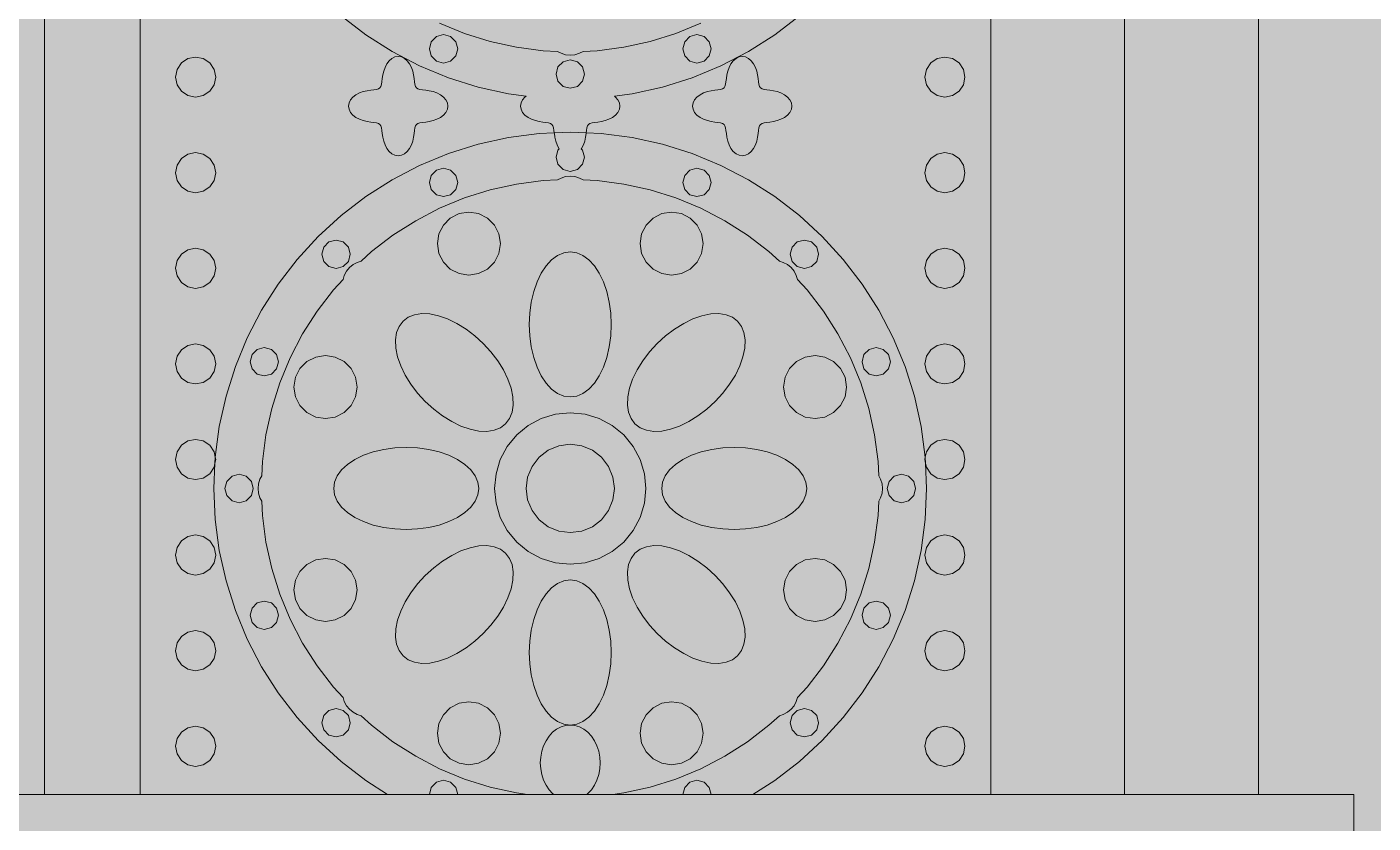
# Model space of a CAD drawing. Header units: millimetres. Extents: x -2412 to 16214, y -1176 to 12015.
# Drawn here: x 2925 to 4000, y 4450 to 5086 of the extents above; entities that cross this region are included whole.
import ezdxf

# ---------------------------------------------------------------- set-up
doc = ezdxf.new("R2010")
doc.units = ezdxf.units.MM
for name, color, linetype, lineweight, true_color in [('00_WHITE_BACKGROUND', 7, 'Continuous', 18, 0xffffff), ('03_FRAMES_DOORS', 7, 'Continuous', 18, 0x000000), ('06_ORNAMENT', 7, 'Continuous', 18, 0x000000), ('07_RAILINGS', 7, 'Continuous', 18, 0x000000)]:
    doc.layers.add(name, color=color, linetype=linetype, lineweight=lineweight, true_color=true_color)

msp = doc.modelspace()

# ---------------------------------------------------------------- linework, layer by layer
at = {"layer": '00_WHITE_BACKGROUND', "lineweight": 18, "true_color": 0xffffff}
msp.add_solid([(-2412.2137, -1175.5725), (16213.7405, -1175.5725), (-2412.2137, 12015.2672), (16213.7405, 12015.2672)], dxfattribs=at)
at = {"layer": '03_FRAMES_DOORS', "color": 7, "lineweight": 18, "true_color": 0x000000}
for points in [[(3801.5267, 4473.2824), (3908.3969, 4473.2824), (3908.3969, 5374.0458), (3904.9771, 5405.4809), (3895.0534, 5435.6794), (3879.0687, 5464.6565), (3857.5267, 5492.3969), (3830.855, 5518.916), (3799.5573, 5544.229), (3764.0763, 5568.3511), (3724.9008, 5591.2672), (3682.4885, 5613.0076), (3637.313, 5633.5573), (3589.8321, 5652.9313), (3540.5344, 5671.145), (3489.8779, 5688.1985), (3438.3359, 5704.1069), (3386.3664, 5718.8702), (3334.4427, 5732.5038), (3283.0382, 5744.9924), (3232.626, 5756.3664), (3183.6641, 5766.6412), (3136.626, 5775.8015), (3096.7481, 5782.9924)], [(3801.5267, 4473.2824), (3801.5267, 5282.4427), (3798.5038, 5312.7634), (3789.7099, 5341.8779), (3775.5725, 5369.8168), (3756.4885, 5396.5649), (3732.8855, 5422.1374), (3705.1756, 5446.5496), (3673.771, 5469.8015), (3639.084, 5491.9084), (3601.542, 5512.8702), (3561.542, 5532.687), (3519.5267, 5551.374), (3475.8779, 5568.9313), (3431.0382, 5585.374), (3385.4046, 5600.7176), (3339.3893, 5614.9466), (3293.4351, 5628.0916), (3247.9389, 5640.1374), (3203.2977, 5651.1145), (3159.9542, 5661.0076), (3118.3206, 5669.8473), (3078.7939, 5677.6183), (3069.0687, 5679.3893)], [(3015.2672, 4473.2824), (3015.2672, 5557.2519), (2938.9313, 5557.2519), (2938.9313, 4473.2824)], [(3801.5267, 4473.2824), (3694.6565, 4473.2824), (3694.6565, 5206.1069), (3692.0305, 5233.0534), (3684.3817, 5258.9466), (3672.0611, 5283.771), (3655.4504, 5307.542), (3643.0687, 5321.2519)], [(2505.5115, 4473.2824), (2561.3282, 4473.2824), (2582.1985, 4473.2824), (2608.6412, 4473.2824), (2629.5115, 4473.2824), (2685.3282, 4473.2824), (2707.9542, 4473.2824), (2741.2672, 4473.2824), (2938.9313, 4473.2824)], [(2938.9313, 4473.2824), (3015.2672, 4473.2824)], [(3015.2672, 4473.2824), (3212.9313, 4473.2824), (3246.2443, 4473.2824), (3268.8702, 4473.2824), (3324.687, 4473.2824), (3345.5573, 4473.2824), (3372, 4473.2824), (3392.8702, 4473.2824), (3448.687, 4473.2824)]]:
    msp.add_lwpolyline(points, dxfattribs=at)
at = {"layer": '06_ORNAMENT', "color": 7, "lineweight": 18, "true_color": 0x000000}
for points in [[(3175.8015, 5094.916), (3195.5115, 5079.8015), (3216.458, 5066.458), (3238.4733, 5054.9924), (3261.4198, 5045.4809), (3285.0992, 5038.0153), (3309.3435, 5032.6412), (3323.4962, 5030.7786), (3322.5802, 5030.1069), (3320.687, 5027.9084), (3319.4962, 5025.4809), (3319.084, 5022.9008), (3319.4962, 5020.3206), (3320.687, 5017.8931), (3322.5802, 5015.6947), (3325.0382, 5013.8626), (3327.8779, 5012.4122), (3330.9008, 5011.3588), (3333.9389, 5010.6412), (3336.7786, 5010.1985), (3339.2977, 5009.8779), (3341.3893, 5009.5573), (3343.0229, 5009.084), (3344.1832, 5008.3053), (3344.9618, 5007.145), (3345.4351, 5005.5115), (3345.7557, 5003.4198), (3345.9847, 5001.6489)], [(3254.4427, 5089.2366), (3274.3511, 5080.9924), (3294.8855, 5074.5191), (3315.9084, 5069.8626), (3337.2672, 5067.0534), (3348.5496, 5066.5496), (3351.3893, 5065.0687), (3355.0382, 5063.9542), (3358.7786, 5063.5878), (3362.5191, 5063.9542), (3366.1679, 5065.0687), (3369.0076, 5066.5496), (3380.2901, 5067.0534), (3401.6489, 5069.8626), (3422.6718, 5074.5191), (3443.2061, 5080.9924), (3463.1145, 5089.2366)], [(3371.5725, 5001.6489), (3371.8015, 5003.4198), (3372.1221, 5005.5115), (3372.5954, 5007.145), (3373.374, 5008.3053), (3374.5344, 5009.084), (3376.1679, 5009.5573), (3378.2595, 5009.8779), (3380.7786, 5010.1985), (3383.6183, 5010.6412), (3386.6565, 5011.3588), (3389.6794, 5012.4122), (3392.5191, 5013.8626), (3394.9771, 5015.6947), (3396.8702, 5017.8931), (3398.0611, 5020.3206), (3398.4733, 5022.9008), (3398.0611, 5025.4809), (3396.8702, 5027.9084), (3394.9771, 5030.1069), (3394.0611, 5030.7786), (3408.2137, 5032.6412), (3432.458, 5038.0153), (3456.1374, 5045.4809), (3479.084, 5054.9924), (3501.1145, 5066.458), (3522.0458, 5079.8015), (3541.7557, 5094.916)], [(3345.9847, 5001.6489), (3333.9695, 5001.1298), (3309.3435, 4997.8931), (3285.0992, 4992.5191), (3261.4198, 4985.0534), (3238.4733, 4975.542), (3216.458, 4964.0763), (3195.5115, 4950.7328), (3175.8015, 4935.6183), (3157.4962, 4918.8397), (3140.7176, 4900.5344), (3125.6031, 4880.8244), (3112.2595, 4859.8779), (3100.7939, 4837.8626), (3091.2824, 4814.916), (3083.8168, 4791.2366), (3078.4427, 4766.9924), (3075.2214, 4742.4885)], [(3371.5725, 5001.6489), (3358.7786, 5002.2137), (3345.9847, 5001.6489)], [(3345.9847, 5001.6489), (3346.0763, 5000.9008), (3346.5191, 4998.0611), (3347.2366, 4995.0229), (3348.2901, 4992), (3349.7405, 4989.1603), (3350.0153, 4988.7786), (3348.9618, 4987.7252), (3347.4504, 4982.0611), (3348.9618, 4976.3969), (3353.1145, 4972.2443), (3358.7786, 4970.7176), (3364.4427, 4972.2443), (3368.5954, 4976.3969), (3370.1221, 4982.0611), (3368.5954, 4987.7252), (3367.542, 4988.7786), (3367.8168, 4989.1603), (3369.2672, 4992), (3370.3206, 4995.0229), (3371.0382, 4998.0611), (3371.4809, 5000.9008), (3371.5725, 5001.6489)], [(3642.3359, 4742.4885), (3639.1145, 4766.9924), (3633.7405, 4791.2366), (3626.2748, 4814.916), (3616.7634, 4837.8626), (3605.2977, 4859.8779), (3591.9542, 4880.8244), (3576.8397, 4900.5344), (3560.0611, 4918.8397), (3541.7557, 4935.6183), (3522.0458, 4950.7328), (3501.1145, 4964.0763), (3479.084, 4975.542), (3456.1374, 4985.0534), (3432.458, 4992.5191), (3408.2137, 4997.8931), (3383.5878, 5001.1298), (3371.5725, 5001.6489)], [(3392.8702, 4473.2824), (3401.6489, 4474.4427), (3422.6718, 4479.0992), (3443.2061, 4485.5725), (3463.1145, 4493.8168), (3482.2137, 4503.7557), (3500.3817, 4515.3282), (3517.4656, 4528.4427), (3525.7863, 4536.0763), (3528.855, 4537.0229), (3532.2137, 4538.8244), (3535.1298, 4541.2061), (3537.5115, 4544.1221), (3539.313, 4547.4809), (3540.2595, 4550.5496), (3547.8931, 4558.8702), (3561.0076, 4575.9542), (3572.5802, 4594.1221), (3582.5191, 4613.2214), (3590.7634, 4633.1298), (3597.2366, 4653.6641), (3601.8931, 4674.687), (3604.7023, 4696.0458), (3605.2061, 4707.3282), (3606.687, 4710.1679), (3607.8015, 4713.8168), (3608.1679, 4717.5573), (3607.8015, 4721.2977), (3606.687, 4724.9466), (3605.2061, 4727.7863), (3604.7023, 4739.0687), (3601.8931, 4760.4275), (3597.2366, 4781.4504), (3590.7634, 4801.9847), (3582.5191, 4821.8931), (3572.5802, 4840.9924), (3561.0076, 4859.1603), (3547.8931, 4876.2443), (3540.2595, 4884.5649), (3539.313, 4887.6336), (3537.5115, 4890.9924), (3535.1298, 4893.9084), (3532.2137, 4896.2901), (3528.855, 4898.0916), (3525.7863, 4899.0382), (3517.4656, 4906.6718), (3500.3817, 4919.7863), (3482.2137, 4931.3588), (3463.1145, 4941.2977), (3443.2061, 4949.542), (3422.6718, 4956.0153), (3401.6489, 4960.6718), (3380.2901, 4963.4809), (3369.0076, 4963.9847), (3366.1679, 4965.4656), (3362.5191, 4966.5802), (3358.7786, 4966.9466), (3355.0382, 4966.5802), (3351.3893, 4965.4656), (3348.5496, 4963.9847), (3337.2672, 4963.4809), (3315.9084, 4960.6718), (3294.8855, 4956.0153), (3274.3511, 4949.542), (3254.4427, 4941.2977), (3235.3435, 4931.3588), (3217.1756, 4919.7863), (3200.0916, 4906.6718), (3191.771, 4899.0382), (3188.7023, 4898.0916), (3185.3435, 4896.2901), (3182.4275, 4893.9084), (3180.0458, 4890.9924), (3178.2443, 4887.6336), (3177.2977, 4884.5649), (3169.6641, 4876.2443), (3156.5496, 4859.1603), (3144.9771, 4840.9924), (3135.0382, 4821.8931), (3126.7939, 4801.9847), (3120.3206, 4781.4504), (3115.6641, 4760.4275), (3112.855, 4739.0687), (3112.3511, 4727.7863), (3110.8702, 4724.9466), (3109.7557, 4721.2977), (3109.3893, 4717.5573), (3109.7557, 4713.8168), (3110.8702, 4710.1679), (3112.3511, 4707.3282), (3112.855, 4696.0458), (3115.6641, 4674.687), (3120.3206, 4653.6641), (3126.7939, 4633.1298), (3135.0382, 4613.2214), (3144.9771, 4594.1221), (3156.5496, 4575.9542), (3169.6641, 4558.8702), (3177.2977, 4550.5496), (3178.2443, 4547.4809), (3180.0458, 4544.1221), (3182.4275, 4541.2061), (3185.3435, 4538.8244), (3188.7023, 4537.0229), (3191.771, 4536.0763), (3200.0916, 4528.4427), (3217.1756, 4515.3282), (3235.3435, 4503.7557), (3254.4427, 4493.8168), (3274.3511, 4485.5725), (3294.8855, 4479.0992), (3315.9084, 4474.4427), (3324.687, 4473.2824)], [(3075.2214, 4742.4885), (3074.3511, 4746.855), (3070.8702, 4752.0458), (3065.6794, 4755.5267), (3059.542, 4756.7481), (3053.4046, 4755.5267), (3048.2137, 4752.0458), (3044.7328, 4746.855), (3043.5115, 4740.7176), (3044.7328, 4734.5802), (3048.2137, 4729.374), (3053.4046, 4725.9084), (3059.542, 4724.687), (3065.6794, 4725.9084), (3070.8702, 4729.374), (3074.3511, 4734.5802), (3075.0076, 4737.8931)], [(3642.5496, 4737.8931), (3643.2061, 4734.5802), (3646.687, 4729.374), (3651.8779, 4725.9084), (3658.0153, 4724.687), (3664.1527, 4725.9084), (3669.3435, 4729.374), (3672.8244, 4734.5802), (3674.0458, 4740.7176), (3672.8244, 4746.855), (3669.3435, 4752.0458), (3664.1527, 4755.5267), (3658.0153, 4756.7481), (3651.8779, 4755.5267), (3646.687, 4752.0458), (3643.2061, 4746.855), (3642.3359, 4742.4885)], [(3075.2214, 4742.4885), (3075.2061, 4742.3664), (3075.0076, 4737.8931)], [(3075.0076, 4737.8931), (3075.5725, 4740.7176), (3075.2214, 4742.4885)], [(3642.3359, 4742.4885), (3641.9847, 4740.7176), (3642.5496, 4737.8931)], [(3642.5496, 4737.8931), (3642.3511, 4742.3664), (3642.3359, 4742.4885)], [(3075.0076, 4737.8931), (3074.1221, 4717.5573), (3075.2061, 4692.7481), (3078.4427, 4668.1221), (3083.8168, 4643.8779), (3091.2824, 4620.1985), (3100.7939, 4597.2519), (3112.2595, 4575.2214), (3125.6031, 4554.2901), (3140.7176, 4534.5802), (3157.4962, 4516.2748), (3175.8015, 4499.4962), (3195.5115, 4484.3817), (3212.9313, 4473.2824)], [(3504.626, 4473.2824), (3522.0458, 4484.3817), (3541.7557, 4499.4962), (3560.0611, 4516.2748), (3576.8397, 4534.5802), (3591.9542, 4554.2901), (3605.2977, 4575.2214), (3616.7634, 4597.2519), (3626.2748, 4620.1985), (3633.7405, 4643.8779), (3639.1145, 4668.1221), (3642.3511, 4692.7481), (3643.4351, 4717.5573), (3642.5496, 4737.8931)], [(3358.7786, 4528.626), (3355.0382, 4528.2595), (3351.3893, 4527.145), (3347.9084, 4525.3282), (3344.7176, 4522.855), (3341.8626, 4519.771), (3339.4198, 4516.1679), (3337.4504, 4512.1221), (3336.0153, 4507.7405), (3335.145, 4503.1298), (3334.855, 4498.3969), (3335.145, 4493.6641), (3336.0153, 4489.0534), (3337.4504, 4484.6718), (3339.4198, 4480.626), (3341.8626, 4477.0229), (3344.7176, 4473.9389), (3345.5573, 4473.2824)], [(3372, 4473.2824), (3372.8397, 4473.9389), (3375.6947, 4477.0229), (3378.1374, 4480.626), (3380.1069, 4484.6718), (3381.542, 4489.0534), (3382.4122, 4493.6641), (3382.7176, 4498.3969), (3382.4122, 4503.1298), (3381.542, 4507.7405), (3380.1069, 4512.1221), (3378.1374, 4516.1679), (3375.6947, 4519.771), (3372.8397, 4522.855), (3369.6489, 4525.3282), (3366.1679, 4527.145), (3362.5191, 4528.2595), (3358.7786, 4528.626)], [(3268.8702, 4473.2824), (3267.374, 4478.855), (3263.2214, 4483.0076), (3257.5573, 4484.5191), (3251.8931, 4483.0076), (3247.7405, 4478.855), (3246.2443, 4473.2824)], [(3471.313, 4473.2824), (3504.626, 4473.2824)], [(3504.626, 4473.2824), (3694.6565, 4473.2824)], [(3984.7328, 4473.2824), (3984.7328, 3679.3893)]]:
    msp.add_lwpolyline(points, dxfattribs=at)
for points in [[(3246.229, 5068.6107), (3247.7405, 5062.9466), (3251.8931, 5058.7939), (3257.5573, 5057.2672), (3263.2214, 5058.7939), (3267.374, 5062.9466), (3268.9008, 5068.6107), (3267.374, 5074.2748), (3263.2214, 5078.4275), (3257.5573, 5079.9389), (3251.8931, 5078.4275), (3247.7405, 5074.2748)], [(3448.6565, 5068.6107), (3450.1832, 5062.9466), (3454.3359, 5058.7939), (3460, 5057.2672), (3465.6641, 5058.7939), (3469.8168, 5062.9466), (3471.3282, 5068.6107), (3469.8168, 5074.2748), (3465.6641, 5078.4275), (3460, 5079.9389), (3454.3359, 5078.4275), (3450.1832, 5074.2748)], [(3043.5115, 5046.0611), (3044.7328, 5039.9237), (3048.2137, 5034.7176), (3053.4046, 5031.2519), (3059.542, 5030.0305), (3065.6794, 5031.2519), (3070.8702, 5034.7176), (3074.3511, 5039.9237), (3075.5725, 5046.0611), (3074.3511, 5052.1985), (3070.8702, 5057.3893), (3065.6794, 5060.8702), (3059.542, 5062.0916), (3053.4046, 5060.8702), (3048.2137, 5057.3893), (3044.7328, 5052.1985)], [(3181.6794, 5022.9008), (3182.0916, 5020.3206), (3183.2824, 5017.8931), (3185.1756, 5015.6947), (3187.6336, 5013.8626), (3190.4733, 5012.4122), (3193.4962, 5011.3588), (3196.5344, 5010.6412), (3199.374, 5010.1985), (3201.8931, 5009.8779), (3203.9847, 5009.5573), (3205.6183, 5009.084), (3206.7786, 5008.3053), (3207.5573, 5007.145), (3208.0305, 5005.5115), (3208.3511, 5003.4198), (3208.6718, 5000.9008), (3209.1145, 4998.0611), (3209.8321, 4995.0229), (3210.8855, 4992), (3212.3359, 4989.1603), (3214.1679, 4986.7023), (3216.3664, 4984.8092), (3218.7939, 4983.6183), (3221.374, 4983.2061), (3223.9542, 4983.6183), (3226.3817, 4984.8092), (3228.5802, 4986.7023), (3230.4122, 4989.1603), (3231.8626, 4992), (3232.916, 4995.0229), (3233.6336, 4998.0611), (3234.0763, 5000.9008), (3234.3969, 5003.4198), (3234.7176, 5005.5115), (3235.1908, 5007.145), (3235.9695, 5008.3053), (3237.1298, 5009.084), (3238.7634, 5009.5573), (3240.855, 5009.8779), (3243.374, 5010.1985), (3246.2137, 5010.6412), (3249.2519, 5011.3588), (3252.2748, 5012.4122), (3255.1145, 5013.8626), (3257.5725, 5015.6947), (3259.4656, 5017.8931), (3260.6565, 5020.3206), (3261.0687, 5022.9008), (3260.6565, 5025.4809), (3259.4656, 5027.9084), (3257.5725, 5030.1069), (3255.1145, 5031.9389), (3252.2748, 5033.3893), (3249.2519, 5034.4427), (3246.2137, 5035.1603), (3243.374, 5035.6031), (3240.855, 5035.9237), (3238.7634, 5036.2443), (3237.1298, 5036.7176), (3235.9695, 5037.4962), (3235.1908, 5038.6565), (3234.7176, 5040.2901), (3234.3969, 5042.3817), (3234.0763, 5044.9008), (3233.6336, 5047.7405), (3232.916, 5050.7786), (3231.8626, 5053.8015), (3230.4122, 5056.6412), (3228.5802, 5059.0992), (3226.3817, 5060.9924), (3223.9542, 5062.1832), (3221.374, 5062.5954), (3218.7939, 5062.1832), (3216.3664, 5060.9924), (3214.1679, 5059.0992), (3212.3359, 5056.6412), (3210.8855, 5053.8015), (3209.8321, 5050.7786), (3209.1145, 5047.7405), (3208.6718, 5044.9008), (3208.3511, 5042.3817), (3208.0305, 5040.2901), (3207.5573, 5038.6565), (3206.7786, 5037.4962), (3205.6183, 5036.7176), (3203.9847, 5036.2443), (3201.8931, 5035.9237), (3199.374, 5035.6031), (3196.5344, 5035.1603), (3193.4962, 5034.4427), (3190.4733, 5033.3893), (3187.6336, 5031.9389), (3185.1756, 5030.1069), (3183.2824, 5027.9084), (3182.0916, 5025.4809)], [(3347.4504, 5048.4733), (3348.9618, 5042.8092), (3353.1145, 5038.6565), (3358.7786, 5037.1298), (3364.4427, 5038.6565), (3368.5954, 5042.8092), (3370.1221, 5048.4733), (3368.5954, 5054.1374), (3364.4427, 5058.2901), (3358.7786, 5059.8015), (3353.1145, 5058.2901), (3348.9618, 5054.1374)], [(3456.4885, 5022.9008), (3456.9008, 5020.3206), (3458.0916, 5017.8931), (3459.9847, 5015.6947), (3462.4427, 5013.8626), (3465.2824, 5012.4122), (3468.3053, 5011.3588), (3471.3435, 5010.6412), (3474.1832, 5010.1985), (3476.7023, 5009.8779), (3478.7939, 5009.5573), (3480.4275, 5009.084), (3481.5878, 5008.3053), (3482.3664, 5007.145), (3482.8397, 5005.5115), (3483.1603, 5003.4198), (3483.4809, 5000.9008), (3483.9237, 4998.0611), (3484.6412, 4995.0229), (3485.6947, 4992), (3487.145, 4989.1603), (3488.9771, 4986.7023), (3491.1756, 4984.8092), (3493.6031, 4983.6183), (3496.1832, 4983.2061), (3498.7634, 4983.6183), (3501.1908, 4984.8092), (3503.3893, 4986.7023), (3505.2214, 4989.1603), (3506.6718, 4992), (3507.7252, 4995.0229), (3508.4427, 4998.0611), (3508.8855, 5000.9008), (3509.2061, 5003.4198), (3509.5267, 5005.5115), (3510, 5007.145), (3510.7786, 5008.3053), (3511.9389, 5009.084), (3513.5725, 5009.5573), (3515.6641, 5009.8779), (3518.1832, 5010.1985), (3521.0229, 5010.6412), (3524.0611, 5011.3588), (3527.084, 5012.4122), (3529.9237, 5013.8626), (3532.3817, 5015.6947), (3534.2748, 5017.8931), (3535.4656, 5020.3206), (3535.8779, 5022.9008), (3535.4656, 5025.4809), (3534.2748, 5027.9084), (3532.3817, 5030.1069), (3529.9237, 5031.9389), (3527.084, 5033.3893), (3524.0611, 5034.4427), (3521.0229, 5035.1603), (3518.1832, 5035.6031), (3515.6641, 5035.9237), (3513.5725, 5036.2443), (3511.9389, 5036.7176), (3510.7786, 5037.4962), (3510, 5038.6565), (3509.5267, 5040.2901), (3509.2061, 5042.3817), (3508.8855, 5044.9008), (3508.4427, 5047.7405), (3507.7252, 5050.7786), (3506.6718, 5053.8015), (3505.2214, 5056.6412), (3503.3893, 5059.0992), (3501.1908, 5060.9924), (3498.7634, 5062.1832), (3496.1832, 5062.5954), (3493.6031, 5062.1832), (3491.1756, 5060.9924), (3488.9771, 5059.0992), (3487.145, 5056.6412), (3485.6947, 5053.8015), (3484.6412, 5050.7786), (3483.9237, 5047.7405), (3483.4809, 5044.9008), (3483.1603, 5042.3817), (3482.8397, 5040.2901), (3482.3664, 5038.6565), (3481.5878, 5037.4962), (3480.4275, 5036.7176), (3478.7939, 5036.2443), (3476.7023, 5035.9237), (3474.1832, 5035.6031), (3471.3435, 5035.1603), (3468.3053, 5034.4427), (3465.2824, 5033.3893), (3462.4427, 5031.9389), (3459.9847, 5030.1069), (3458.0916, 5027.9084), (3456.9008, 5025.4809)], [(3641.9847, 5046.0611), (3643.2061, 5039.9237), (3646.687, 5034.7176), (3651.8779, 5031.2519), (3658.0153, 5030.0305), (3664.1527, 5031.2519), (3669.3435, 5034.7176), (3672.8244, 5039.9237), (3674.0458, 5046.0611), (3672.8244, 5052.1985), (3669.3435, 5057.3893), (3664.1527, 5060.8702), (3658.0153, 5062.0916), (3651.8779, 5060.8702), (3646.687, 5057.3893), (3643.2061, 5052.1985)], [(3043.5115, 4969.7252), (3044.7328, 4963.5878), (3048.2137, 4958.3817), (3053.4046, 4954.916), (3059.542, 4953.6947), (3065.6794, 4954.916), (3070.8702, 4958.3817), (3074.3511, 4963.5878), (3075.5725, 4969.7252), (3074.3511, 4975.8626), (3070.8702, 4981.0534), (3065.6794, 4984.5344), (3059.542, 4985.7557), (3053.4046, 4984.5344), (3048.2137, 4981.0534), (3044.7328, 4975.8626)], [(3641.9847, 4969.7252), (3643.2061, 4963.5878), (3646.687, 4958.3817), (3651.8779, 4954.916), (3658.0153, 4953.6947), (3664.1527, 4954.916), (3669.3435, 4958.3817), (3672.8244, 4963.5878), (3674.0458, 4969.7252), (3672.8244, 4975.8626), (3669.3435, 4981.0534), (3664.1527, 4984.5344), (3658.0153, 4985.7557), (3651.8779, 4984.5344), (3646.687, 4981.0534), (3643.2061, 4975.8626)], [(3246.229, 4961.9237), (3247.7405, 4956.2595), (3251.8931, 4952.1069), (3257.5573, 4950.5954), (3263.2214, 4952.1069), (3267.374, 4956.2595), (3268.9008, 4961.9237), (3267.374, 4967.5878), (3263.2214, 4971.7405), (3257.5573, 4973.2672), (3251.8931, 4971.7405), (3247.7405, 4967.5878)], [(3448.6565, 4961.9237), (3450.1832, 4956.2595), (3454.3359, 4952.1069), (3460, 4950.5954), (3465.6641, 4952.1069), (3469.8168, 4956.2595), (3471.3282, 4961.9237), (3469.8168, 4967.5878), (3465.6641, 4971.7405), (3460, 4973.2672), (3454.3359, 4971.7405), (3450.1832, 4967.5878)], [(3252.6107, 4913.0534), (3253.8473, 4905.2672), (3257.4198, 4898.2443), (3262.9924, 4892.6718), (3270.0153, 4889.0992), (3277.8015, 4887.8626), (3285.5878, 4889.0992), (3292.6107, 4892.6718), (3298.1832, 4898.2443), (3301.7557, 4905.2672), (3302.9924, 4913.0534), (3301.7557, 4920.8397), (3298.1832, 4927.8626), (3292.6107, 4933.4351), (3285.5878, 4937.0076), (3277.8015, 4938.2443), (3270.0153, 4937.0076), (3262.9924, 4933.4351), (3257.4198, 4927.8626), (3253.8473, 4920.8397)], [(3414.5649, 4913.0534), (3415.8015, 4905.2672), (3419.374, 4898.2443), (3424.9466, 4892.6718), (3431.9695, 4889.0992), (3439.7557, 4887.8626), (3447.542, 4889.0992), (3454.5649, 4892.6718), (3460.1374, 4898.2443), (3463.7099, 4905.2672), (3464.9466, 4913.0534), (3463.7099, 4920.8397), (3460.1374, 4927.8626), (3454.5649, 4933.4351), (3447.542, 4937.0076), (3439.7557, 4938.2443), (3431.9695, 4937.0076), (3424.9466, 4933.4351), (3419.374, 4927.8626), (3415.8015, 4920.8397)], [(3160.4122, 4904.5954), (3161.9237, 4898.916), (3166.0763, 4894.7786), (3171.7405, 4893.2519), (3177.4198, 4894.7786), (3181.5573, 4898.916), (3183.084, 4904.5954), (3181.5573, 4910.2595), (3177.4198, 4914.4122), (3171.7405, 4915.9237), (3166.0763, 4914.4122), (3161.9237, 4910.2595)], [(3534.4733, 4904.5954), (3536, 4898.916), (3540.1374, 4894.7786), (3545.8168, 4893.2519), (3551.4809, 4894.7786), (3555.6336, 4898.916), (3557.145, 4904.5954), (3555.6336, 4910.2595), (3551.4809, 4914.4122), (3545.8168, 4915.9237), (3540.1374, 4914.4122), (3536, 4910.2595)], [(3043.5115, 4893.3893), (3044.7328, 4887.2519), (3048.2137, 4882.0458), (3053.4046, 4878.5802), (3059.542, 4877.3588), (3065.6794, 4878.5802), (3070.8702, 4882.0458), (3074.3511, 4887.2519), (3075.5725, 4893.3893), (3074.3511, 4899.5267), (3070.8702, 4904.7176), (3065.6794, 4908.1985), (3059.542, 4909.4198), (3053.4046, 4908.1985), (3048.2137, 4904.7176), (3044.7328, 4899.5267)], [(3326.0305, 4848.5496), (3326.4275, 4839.4809), (3327.6336, 4830.6412), (3329.6031, 4822.2443), (3332.2901, 4814.4885), (3335.6183, 4807.5878), (3339.5267, 4801.6794), (3343.9084, 4796.9313), (3348.6565, 4793.4504), (3353.6489, 4791.3282), (3358.7786, 4790.6107), (3363.9084, 4791.3282), (3368.9008, 4793.4504), (3373.6489, 4796.9313), (3378.0305, 4801.6794), (3381.9389, 4807.5878), (3385.2672, 4814.4885), (3387.9542, 4822.2443), (3389.9237, 4830.6412), (3391.1298, 4839.4809), (3391.5267, 4848.5496), (3391.1298, 4857.6183), (3389.9237, 4866.458), (3387.9542, 4874.855), (3385.2672, 4882.6107), (3381.9389, 4889.5115), (3378.0305, 4895.4198), (3373.6489, 4900.1679), (3368.9008, 4903.6489), (3363.9084, 4905.771), (3358.7786, 4906.4885), (3353.6489, 4905.771), (3348.6565, 4903.6489), (3343.9084, 4900.1679), (3339.5267, 4895.4198), (3335.6183, 4889.5115), (3332.2901, 4882.6107), (3329.6031, 4874.855), (3327.6336, 4866.458), (3326.4275, 4857.6183)], [(3641.9847, 4893.3893), (3643.2061, 4887.2519), (3646.687, 4882.0458), (3651.8779, 4878.5802), (3658.0153, 4877.3588), (3664.1527, 4878.5802), (3669.3435, 4882.0458), (3672.8244, 4887.2519), (3674.0458, 4893.3893), (3672.8244, 4899.5267), (3669.3435, 4904.7176), (3664.1527, 4908.1985), (3658.0153, 4909.4198), (3651.8779, 4908.1985), (3646.687, 4904.7176), (3643.2061, 4899.5267)], [(3219.1298, 4836.1679), (3219.4046, 4829.7099), (3220.8092, 4822.7786), (3223.3435, 4815.5267), (3226.916, 4808.1527), (3231.4656, 4800.8244), (3236.8702, 4793.7252), (3242.9924, 4787.0229), (3249.6947, 4780.9008), (3256.7939, 4775.4962), (3264.1221, 4770.9466), (3271.4962, 4767.374), (3278.7481, 4764.8397), (3285.6794, 4763.4198), (3292.1374, 4763.1603), (3297.9542, 4764.0611), (3302.9924, 4766.0916), (3307.1145, 4769.2214), (3310.2443, 4773.3435), (3312.2748, 4778.3817), (3313.1756, 4784.1985), (3312.916, 4790.6565), (3311.4962, 4797.5878), (3308.9618, 4804.8397), (3305.3893, 4812.2137), (3300.8397, 4819.542), (3295.4351, 4826.6412), (3289.313, 4833.3435), (3282.6107, 4839.4656), (3275.5115, 4844.8702), (3268.1832, 4849.4198), (3260.8092, 4852.9924), (3253.5573, 4855.5267), (3246.626, 4856.9313), (3240.1679, 4857.2061), (3234.3511, 4856.3053), (3229.313, 4854.2748), (3225.1908, 4851.145), (3222.0611, 4847.0229), (3220.0305, 4841.9847)], [(3404.3817, 4784.1985), (3405.2824, 4778.3817), (3407.313, 4773.3435), (3410.4427, 4769.2214), (3414.5649, 4766.0916), (3419.6031, 4764.0611), (3425.4198, 4763.1603), (3431.8779, 4763.4198), (3438.8092, 4764.8397), (3446.0611, 4767.374), (3453.4351, 4770.9466), (3460.7634, 4775.4962), (3467.8626, 4780.9008), (3474.5649, 4787.0229), (3480.687, 4793.7252), (3486.0916, 4800.8244), (3490.6412, 4808.1527), (3494.2137, 4815.5267), (3496.7481, 4822.7786), (3498.1527, 4829.7099), (3498.4275, 4836.1679), (3497.5267, 4841.9847), (3495.4962, 4847.0229), (3492.3664, 4851.145), (3488.2443, 4854.2748), (3483.2061, 4856.3053), (3477.3893, 4857.2061), (3470.9313, 4856.9313), (3464, 4855.5267), (3456.7481, 4852.9924), (3449.374, 4849.4198), (3442.0458, 4844.8702), (3434.9466, 4839.4656), (3428.2443, 4833.3435), (3422.1221, 4826.6412), (3416.7176, 4819.542), (3412.1679, 4812.2137), (3408.5954, 4804.8397), (3406.0611, 4797.5878), (3404.6412, 4790.6565)], [(3043.5115, 4817.0534), (3044.7328, 4810.916), (3048.2137, 4805.7099), (3053.4046, 4802.2443), (3059.542, 4801.0229), (3065.6794, 4802.2443), (3070.8702, 4805.7099), (3074.3511, 4810.916), (3075.5725, 4817.0534), (3074.3511, 4823.1908), (3070.8702, 4828.3817), (3065.6794, 4831.8626), (3059.542, 4833.084), (3053.4046, 4831.8626), (3048.2137, 4828.3817), (3044.7328, 4823.1908)], [(3103.0687, 4818.7786), (3104.5954, 4813.1145), (3108.7481, 4808.9618), (3114.4122, 4807.4351), (3120.0763, 4808.9618), (3124.229, 4813.1145), (3125.7405, 4818.7786), (3124.229, 4824.4427), (3120.0763, 4828.5954), (3114.4122, 4830.1069), (3108.7481, 4828.5954), (3104.5954, 4824.4427)], [(3591.8168, 4818.7786), (3593.3282, 4813.1145), (3597.4809, 4808.9618), (3603.145, 4807.4351), (3608.8092, 4808.9618), (3612.9618, 4813.1145), (3614.4885, 4818.7786), (3612.9618, 4824.4427), (3608.8092, 4828.5954), (3603.145, 4830.1069), (3597.4809, 4828.5954), (3593.3282, 4824.4427)], [(3641.9847, 4817.0534), (3643.2061, 4810.916), (3646.687, 4805.7099), (3651.8779, 4802.2443), (3658.0153, 4801.0229), (3664.1527, 4802.2443), (3669.3435, 4805.7099), (3672.8244, 4810.916), (3674.0458, 4817.0534), (3672.8244, 4823.1908), (3669.3435, 4828.3817), (3664.1527, 4831.8626), (3658.0153, 4833.084), (3651.8779, 4831.8626), (3646.687, 4828.3817), (3643.2061, 4823.1908)], [(3138.0916, 4798.5344), (3139.3282, 4790.7481), (3142.9008, 4783.7252), (3148.4733, 4778.1527), (3155.4962, 4774.5802), (3163.2824, 4773.3435), (3171.0687, 4774.5802), (3178.0916, 4778.1527), (3183.6641, 4783.7252), (3187.2366, 4790.7481), (3188.4733, 4798.5344), (3187.2366, 4806.3206), (3183.6641, 4813.3435), (3178.0916, 4818.916), (3171.0687, 4822.4885), (3163.2824, 4823.7252), (3155.4962, 4822.4885), (3148.4733, 4818.916), (3142.9008, 4813.3435), (3139.3282, 4806.3206)], [(3529.084, 4798.5344), (3530.3206, 4790.7481), (3533.8931, 4783.7252), (3539.4656, 4778.1527), (3546.4885, 4774.5802), (3554.2748, 4773.3435), (3562.0611, 4774.5802), (3569.084, 4778.1527), (3574.6565, 4783.7252), (3578.229, 4790.7481), (3579.4656, 4798.5344), (3578.229, 4806.3206), (3574.6565, 4813.3435), (3569.084, 4818.916), (3562.0611, 4822.4885), (3554.2748, 4823.7252), (3546.4885, 4822.4885), (3539.4656, 4818.916), (3533.8931, 4813.3435), (3530.3206, 4806.3206)], [(3298.3206, 4717.5573), (3299.4809, 4705.7557), (3302.916, 4694.4275), (3308.5038, 4683.9695), (3316.0305, 4674.8092), (3325.1908, 4667.2824), (3335.6489, 4661.6947), (3346.9771, 4658.2595), (3358.7786, 4657.0992), (3370.5802, 4658.2595), (3381.9084, 4661.6947), (3392.3664, 4667.2824), (3401.5267, 4674.8092), (3409.0534, 4683.9695), (3414.6412, 4694.4275), (3418.0763, 4705.7557), (3419.2366, 4717.5573), (3418.0763, 4729.3588), (3414.6412, 4740.687), (3409.0534, 4751.145), (3401.5267, 4760.3053), (3392.3664, 4767.8321), (3381.9084, 4773.4198), (3370.5802, 4776.855), (3358.7786, 4778.0153), (3346.9771, 4776.855), (3335.6489, 4773.4198), (3325.1908, 4767.8321), (3316.0305, 4760.3053), (3308.5038, 4751.145), (3302.916, 4740.687), (3299.4809, 4729.3588)], [(3323.5115, 4717.5573), (3324.7176, 4708.4275), (3328.229, 4699.9237), (3333.8473, 4692.626), (3341.145, 4687.0076), (3349.6489, 4683.4962), (3358.7786, 4682.2901), (3367.9084, 4683.4962), (3376.4122, 4687.0076), (3383.7099, 4692.626), (3389.3282, 4699.9237), (3392.8397, 4708.4275), (3394.0458, 4717.5573), (3392.8397, 4726.687), (3389.3282, 4735.1908), (3383.7099, 4742.4885), (3376.4122, 4748.1069), (3367.9084, 4751.6183), (3358.7786, 4752.8244), (3349.6489, 4751.6183), (3341.145, 4748.1069), (3333.8473, 4742.4885), (3328.229, 4735.1908), (3324.7176, 4726.687)], [(3169.8473, 4717.5573), (3170.5649, 4712.4275), (3172.687, 4707.4351), (3176.1679, 4702.687), (3180.916, 4698.3053), (3186.8244, 4694.3969), (3193.7252, 4691.0687), (3201.4809, 4688.3817), (3209.8779, 4686.4122), (3218.7176, 4685.2061), (3227.7863, 4684.8092), (3236.855, 4685.2061), (3245.6947, 4686.4122), (3254.0916, 4688.3817), (3261.8473, 4691.0687), (3268.7481, 4694.3969), (3274.6565, 4698.3053), (3279.4046, 4702.687), (3282.8855, 4707.4351), (3285.0076, 4712.4275), (3285.7252, 4717.5573), (3285.0076, 4722.687), (3282.8855, 4727.6794), (3279.4046, 4732.4275), (3274.6565, 4736.8092), (3268.7481, 4740.7176), (3261.8473, 4744.0458), (3254.0916, 4746.7328), (3245.6947, 4748.7023), (3236.855, 4749.9084), (3227.7863, 4750.3053), (3218.7176, 4749.9084), (3209.8779, 4748.7023), (3201.4809, 4746.7328), (3193.7252, 4744.0458), (3186.8244, 4740.7176), (3180.916, 4736.8092), (3176.1679, 4732.4275), (3172.687, 4727.6794), (3170.5649, 4722.687)], [(3431.8321, 4717.5573), (3432.5496, 4712.4275), (3434.6718, 4707.4351), (3438.1527, 4702.687), (3442.9008, 4698.3053), (3448.8092, 4694.3969), (3455.7099, 4691.0687), (3463.4656, 4688.3817), (3471.8626, 4686.4122), (3480.7023, 4685.2061), (3489.771, 4684.8092), (3498.8397, 4685.2061), (3507.6794, 4686.4122), (3516.0763, 4688.3817), (3523.8321, 4691.0687), (3530.7328, 4694.3969), (3536.6412, 4698.3053), (3541.3893, 4702.687), (3544.8702, 4707.4351), (3546.9924, 4712.4275), (3547.7099, 4717.5573), (3546.9924, 4722.687), (3544.8702, 4727.6794), (3541.3893, 4732.4275), (3536.6412, 4736.8092), (3530.7328, 4740.7176), (3523.8321, 4744.0458), (3516.0763, 4746.7328), (3507.6794, 4748.7023), (3498.8397, 4749.9084), (3489.771, 4750.3053), (3480.7023, 4749.9084), (3471.8626, 4748.7023), (3463.4656, 4746.7328), (3455.7099, 4744.0458), (3448.8092, 4740.7176), (3442.9008, 4736.8092), (3438.1527, 4732.4275), (3434.6718, 4727.6794), (3432.5496, 4722.687)], [(3082.9466, 4717.5573), (3084.458, 4711.8931), (3088.6107, 4707.7405), (3094.2748, 4706.2137), (3099.9389, 4707.7405), (3104.0916, 4711.8931), (3105.6183, 4717.5573), (3104.0916, 4723.2214), (3099.9389, 4727.374), (3094.2748, 4728.8855), (3088.6107, 4727.374), (3084.458, 4723.2214)], [(3611.9389, 4717.5573), (3613.4656, 4711.8931), (3617.6183, 4707.7405), (3623.2824, 4706.2137), (3628.9466, 4707.7405), (3633.0992, 4711.8931), (3634.626, 4717.5573), (3633.0992, 4723.2214), (3628.9466, 4727.374), (3623.2824, 4728.8855), (3617.6183, 4727.374), (3613.4656, 4723.2214)], [(3043.5115, 4664.3817), (3044.7328, 4658.2443), (3048.2137, 4653.0382), (3053.4046, 4649.5725), (3059.542, 4648.3511), (3065.6794, 4649.5725), (3070.8702, 4653.0382), (3074.3511, 4658.2443), (3075.5725, 4664.3817), (3074.3511, 4670.5191), (3070.8702, 4675.7099), (3065.6794, 4679.1908), (3059.542, 4680.4122), (3053.4046, 4679.1908), (3048.2137, 4675.7099), (3044.7328, 4670.5191)], [(3641.9847, 4664.3817), (3643.2061, 4658.2443), (3646.687, 4653.0382), (3651.8779, 4649.5725), (3658.0153, 4648.3511), (3664.1527, 4649.5725), (3669.3435, 4653.0382), (3672.8244, 4658.2443), (3674.0458, 4664.3817), (3672.8244, 4670.5191), (3669.3435, 4675.7099), (3664.1527, 4679.1908), (3658.0153, 4680.4122), (3651.8779, 4679.1908), (3646.687, 4675.7099), (3643.2061, 4670.5191)], [(3219.1298, 4598.9466), (3220.0305, 4593.1298), (3222.0611, 4588.0916), (3225.1908, 4583.9695), (3229.313, 4580.8397), (3234.3511, 4578.8092), (3240.1679, 4577.9084), (3246.626, 4578.1832), (3253.5573, 4579.5878), (3260.8092, 4582.1221), (3268.1832, 4585.6947), (3275.5115, 4590.2443), (3282.6107, 4595.6489), (3289.313, 4601.771), (3295.4351, 4608.4733), (3300.8397, 4615.5725), (3305.3893, 4622.9008), (3308.9618, 4630.2748), (3311.4962, 4637.5267), (3312.916, 4644.458), (3313.1756, 4650.916), (3312.2748, 4656.7328), (3310.2443, 4661.771), (3307.1145, 4665.8931), (3302.9924, 4669.0229), (3297.9542, 4671.0534), (3292.1374, 4671.9542), (3285.6794, 4671.6947), (3278.7481, 4670.2748), (3271.4962, 4667.7405), (3264.1221, 4664.1679), (3256.7939, 4659.6183), (3249.6947, 4654.2137), (3242.9924, 4648.0916), (3236.8702, 4641.3893), (3231.4656, 4634.2901), (3226.916, 4626.9618), (3223.3435, 4619.5878), (3220.8092, 4612.3359), (3219.4046, 4605.4046)], [(3404.3817, 4650.916), (3404.6412, 4644.458), (3406.0611, 4637.5267), (3408.5954, 4630.2748), (3412.1679, 4622.9008), (3416.7176, 4615.5725), (3422.1221, 4608.4733), (3428.2443, 4601.771), (3434.9466, 4595.6489), (3442.0458, 4590.2443), (3449.374, 4585.6947), (3456.7481, 4582.1221), (3464, 4579.5878), (3470.9313, 4578.1832), (3477.3893, 4577.9084), (3483.2061, 4578.8092), (3488.2443, 4580.8397), (3492.3664, 4583.9695), (3495.4962, 4588.0916), (3497.5267, 4593.1298), (3498.4275, 4598.9466), (3498.1527, 4605.4046), (3496.7481, 4612.3359), (3494.2137, 4619.5878), (3490.6412, 4626.9618), (3486.0916, 4634.2901), (3480.687, 4641.3893), (3474.5649, 4648.0916), (3467.8626, 4654.2137), (3460.7634, 4659.6183), (3453.4351, 4664.1679), (3446.0611, 4667.7405), (3438.8092, 4670.2748), (3431.8779, 4671.6947), (3425.4198, 4671.9542), (3419.6031, 4671.0534), (3414.5649, 4669.0229), (3410.4427, 4665.8931), (3407.313, 4661.771), (3405.2824, 4656.7328)], [(3138.0916, 4636.5802), (3139.3282, 4628.7939), (3142.9008, 4621.771), (3148.4733, 4616.1985), (3155.4962, 4612.626), (3163.2824, 4611.3893), (3171.0687, 4612.626), (3178.0916, 4616.1985), (3183.6641, 4621.771), (3187.2366, 4628.7939), (3188.4733, 4636.5802), (3187.2366, 4644.3664), (3183.6641, 4651.3893), (3178.0916, 4656.9618), (3171.0687, 4660.5344), (3163.2824, 4661.771), (3155.4962, 4660.5344), (3148.4733, 4656.9618), (3142.9008, 4651.3893), (3139.3282, 4644.3664)], [(3529.084, 4636.5802), (3530.3206, 4628.7939), (3533.8931, 4621.771), (3539.4656, 4616.1985), (3546.4885, 4612.626), (3554.2748, 4611.3893), (3562.0611, 4612.626), (3569.084, 4616.1985), (3574.6565, 4621.771), (3578.229, 4628.7939), (3579.4656, 4636.5802), (3578.229, 4644.3664), (3574.6565, 4651.3893), (3569.084, 4656.9618), (3562.0611, 4660.5344), (3554.2748, 4661.771), (3546.4885, 4660.5344), (3539.4656, 4656.9618), (3533.8931, 4651.3893), (3530.3206, 4644.3664)], [(3358.7786, 4528.626), (3363.9084, 4529.3435), (3368.9008, 4531.4656), (3373.6489, 4534.9466), (3378.0305, 4539.6947), (3381.9389, 4545.6031), (3385.2672, 4552.5038), (3387.9542, 4560.2595), (3389.9237, 4568.6565), (3391.1298, 4577.4962), (3391.5267, 4586.5649), (3391.1298, 4595.6336), (3389.9237, 4604.4733), (3387.9542, 4612.8702), (3385.2672, 4620.626), (3381.9389, 4627.5267), (3378.0305, 4633.4351), (3373.6489, 4638.1832), (3368.9008, 4641.6641), (3363.9084, 4643.7863), (3358.7786, 4644.5038), (3353.6489, 4643.7863), (3348.6565, 4641.6641), (3343.9084, 4638.1832), (3339.5267, 4633.4351), (3335.6183, 4627.5267), (3332.2901, 4620.626), (3329.6031, 4612.8702), (3327.6336, 4604.4733), (3326.4275, 4595.6336), (3326.0305, 4586.5649), (3326.4275, 4577.4962), (3327.6336, 4568.6565), (3329.6031, 4560.2595), (3332.2901, 4552.5038), (3335.6183, 4545.6031), (3339.5267, 4539.6947), (3343.9084, 4534.9466), (3348.6565, 4531.4656), (3353.6489, 4529.3435)], [(3103.0687, 4616.3359), (3104.5954, 4610.6718), (3108.7481, 4606.5191), (3114.4122, 4605.0076), (3120.0763, 4606.5191), (3124.229, 4610.6718), (3125.7405, 4616.3359), (3124.229, 4622), (3120.0763, 4626.1527), (3114.4122, 4627.6794), (3108.7481, 4626.1527), (3104.5954, 4622)], [(3591.8168, 4616.3359), (3593.3282, 4610.6718), (3597.4809, 4606.5191), (3603.145, 4605.0076), (3608.8092, 4606.5191), (3612.9618, 4610.6718), (3614.4885, 4616.3359), (3612.9618, 4622), (3608.8092, 4626.1527), (3603.145, 4627.6794), (3597.4809, 4626.1527), (3593.3282, 4622)], [(3043.5115, 4588.0458), (3044.7328, 4581.9084), (3048.2137, 4576.7023), (3053.4046, 4573.2366), (3059.542, 4572.0153), (3065.6794, 4573.2366), (3070.8702, 4576.7023), (3074.3511, 4581.9084), (3075.5725, 4588.0458), (3074.3511, 4594.1832), (3070.8702, 4599.374), (3065.6794, 4602.855), (3059.542, 4604.0763), (3053.4046, 4602.855), (3048.2137, 4599.374), (3044.7328, 4594.1832)], [(3641.9847, 4588.0458), (3643.2061, 4581.9084), (3646.687, 4576.7023), (3651.8779, 4573.2366), (3658.0153, 4572.0153), (3664.1527, 4573.2366), (3669.3435, 4576.7023), (3672.8244, 4581.9084), (3674.0458, 4588.0458), (3672.8244, 4594.1832), (3669.3435, 4599.374), (3664.1527, 4602.855), (3658.0153, 4604.0763), (3651.8779, 4602.855), (3646.687, 4599.374), (3643.2061, 4594.1832)], [(3160.4122, 4530.5191), (3161.9237, 4524.855), (3166.0763, 4520.7023), (3171.7405, 4519.1908), (3177.4198, 4520.7023), (3181.5573, 4524.855), (3183.084, 4530.5191), (3181.5573, 4536.1985), (3177.4198, 4540.3359), (3171.7405, 4541.8626), (3166.0763, 4540.3359), (3161.9237, 4536.1985)], [(3252.6107, 4522.0611), (3253.8473, 4514.2748), (3257.4198, 4507.2519), (3262.9924, 4501.6794), (3270.0153, 4498.1069), (3277.8015, 4496.8702), (3285.5878, 4498.1069), (3292.6107, 4501.6794), (3298.1832, 4507.2519), (3301.7557, 4514.2748), (3302.9924, 4522.0611), (3301.7557, 4529.8473), (3298.1832, 4536.8702), (3292.6107, 4542.4427), (3285.5878, 4546.0153), (3277.8015, 4547.2519), (3270.0153, 4546.0153), (3262.9924, 4542.4427), (3257.4198, 4536.8702), (3253.8473, 4529.8473)], [(3414.5649, 4522.0611), (3415.8015, 4514.2748), (3419.374, 4507.2519), (3424.9466, 4501.6794), (3431.9695, 4498.1069), (3439.7557, 4496.8702), (3447.542, 4498.1069), (3454.5649, 4501.6794), (3460.1374, 4507.2519), (3463.7099, 4514.2748), (3464.9466, 4522.0611), (3463.7099, 4529.8473), (3460.1374, 4536.8702), (3454.5649, 4542.4427), (3447.542, 4546.0153), (3439.7557, 4547.2519), (3431.9695, 4546.0153), (3424.9466, 4542.4427), (3419.374, 4536.8702), (3415.8015, 4529.8473)], [(3534.4733, 4530.5191), (3536, 4524.855), (3540.1374, 4520.7023), (3545.8168, 4519.1908), (3551.4809, 4520.7023), (3555.6336, 4524.855), (3557.145, 4530.5191), (3555.6336, 4536.1985), (3551.4809, 4540.3359), (3545.8168, 4541.8626), (3540.1374, 4540.3359), (3536, 4536.1985)], [(3043.5115, 4511.7099), (3044.7328, 4505.5725), (3048.2137, 4500.3664), (3053.4046, 4496.9008), (3059.542, 4495.6794), (3065.6794, 4496.9008), (3070.8702, 4500.3664), (3074.3511, 4505.5725), (3075.5725, 4511.7099), (3074.3511, 4517.8473), (3070.8702, 4523.0382), (3065.6794, 4526.5191), (3059.542, 4527.7405), (3053.4046, 4526.5191), (3048.2137, 4523.0382), (3044.7328, 4517.8473)], [(3641.9847, 4511.7099), (3643.2061, 4505.5725), (3646.687, 4500.3664), (3651.8779, 4496.9008), (3658.0153, 4495.6794), (3664.1527, 4496.9008), (3669.3435, 4500.3664), (3672.8244, 4505.5725), (3674.0458, 4511.7099), (3672.8244, 4517.8473), (3669.3435, 4523.0382), (3664.1527, 4526.5191), (3658.0153, 4527.7405), (3651.8779, 4526.5191), (3646.687, 4523.0382), (3643.2061, 4517.8473)], [(3471.313, 4473.2824), (3469.8168, 4478.855), (3465.6641, 4483.0076), (3460, 4484.5191), (3454.3359, 4483.0076), (3450.1832, 4478.855), (3448.687, 4473.2824)]]:
    msp.add_lwpolyline(points, close=True, dxfattribs=at)
at = {"layer": '07_RAILINGS', "color": 7, "lineweight": 18, "true_color": 0x000000}
msp.add_lwpolyline([(3908.3969, 4473.2824), (3984.7328, 4473.2824)], dxfattribs=at)

doc.saveas('drawing.dxf')
